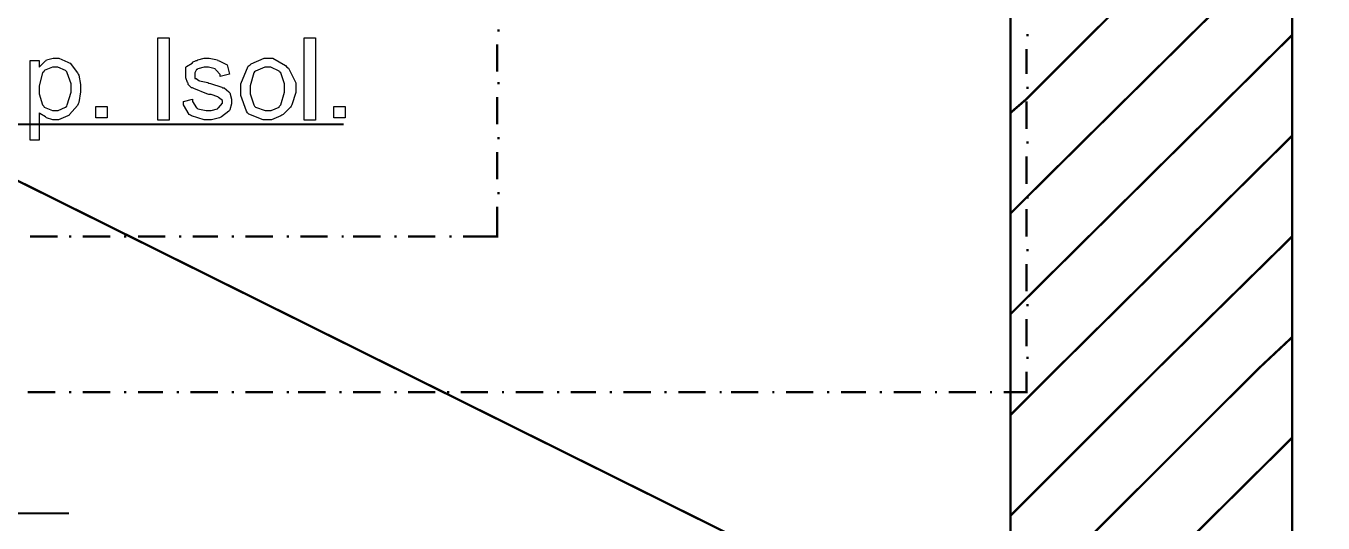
# Model space of a CAD drawing. Header units: metres. Extents: x 3290 to 4536, y 1562 to 1983.
# Drawn here: x 4163.16 to 4178.08, y 1682.71 to 1688.43 of the extents above; entities that cross this region are included whole.
import ezdxf

# ---------------------------------------------------------------- set-up
doc = ezdxf.new("R2010")
doc.units = ezdxf.units.M
for name, color, linetype in [('C00-00-00-BLACK', 7, 'Continuous'), ('C00-7E-FF', 150, 'Continuous'), ('CFF-7E-00', 30, 'Continuous')]:
    doc.layers.add(name, color=color, linetype=linetype)

msp = doc.modelspace()

# ---------------------------------------------------------------- linework, layer by layer
at = {"layer": 'C00-00-00-BLACK', "const_width": 0.0263}
for points in [[(4174.483, 1678.713), (4174.483, 1708.912)], [(4177.723, 1675.501), (4177.723, 1708.78)], [(4174.667, 1687.587), (4177.723, 1690.639)], [(4174.667, 1686.454), (4177.723, 1689.481)], [(4168.582, 1688.377), (4168.609, 1688.377)], [(4174.667, 1685.295), (4177.723, 1688.324)], [(4174.667, 1688.324), (4174.694, 1688.324)], [(4168.582, 1687.901), (4168.582, 1688.217)], [(4174.667, 1688.164), (4174.667, 1687.875)], [(4168.582, 1687.77), (4168.609, 1687.77)], [(4174.667, 1687.718), (4174.694, 1687.718)], [(4168.582, 1687.297), (4168.582, 1687.612)], [(4174.483, 1687.428), (4174.667, 1687.587)], [(4174.667, 1687.56), (4174.667, 1687.244)], [(4168.582, 1687.139), (4168.609, 1687.139)], [(4174.667, 1687.087), (4174.694, 1687.087)], [(4175.01, 1684.478), (4177.723, 1687.165)], [(4168.582, 1686.664), (4168.582, 1686.98)], [(4174.667, 1686.928), (4174.667, 1686.611)], [(4168.582, 1686.506), (4168.609, 1686.506)], [(4168.188, 1686.006), (4168.582, 1686.006), (4168.582, 1686.349)], [(4174.483, 1686.27), (4174.667, 1686.454)], [(4174.667, 1686.454), (4174.694, 1686.454)], [(4174.667, 1686.323), (4174.667, 1686.006)], [(4163.208, 1686.006), (4163.526, 1686.006)], [(4163.657, 1686.006), (4163.683, 1686.006)], [(4163.815, 1686.006), (4164.13, 1686.006)], [(4164.289, 1686.006), (4164.314, 1686.006)], [(4164.448, 1686.006), (4164.763, 1686.006)], [(4164.921, 1686.006), (4164.947, 1686.006)], [(4165.078, 1686.006), (4165.369, 1686.006)], [(4165.527, 1686.006), (4165.553, 1686.006)], [(4165.686, 1686.006), (4166.001, 1686.006)], [(4166.16, 1686.006), (4166.186, 1686.006)], [(4166.318, 1686.006), (4166.633, 1686.006)], [(4166.791, 1686.006), (4166.817, 1686.006)], [(4166.922, 1686.006), (4167.24, 1686.006)], [(4167.397, 1686.006), (4167.423, 1686.006)], [(4167.555, 1686.006), (4167.871, 1686.006)], [(4168.03, 1686.006), (4168.056, 1686.006)], [(4176.169, 1684.478), (4177.723, 1686.006)], [(4174.667, 1685.849), (4174.694, 1685.849)], [(4174.667, 1685.69), (4174.667, 1685.374)], [(4174.483, 1685.111), (4174.667, 1685.295)], [(4174.667, 1685.216), (4174.694, 1685.216)], [(4174.667, 1685.059), (4174.667, 1684.743)], [(4177.328, 1684.478), (4177.723, 1684.848)], [(4174.667, 1684.611), (4174.694, 1684.611)], [(4174.667, 1684.452), (4174.667, 1684.216), (4174.405, 1684.216)], [(4174.483, 1682.794), (4176.169, 1684.478)], [(4174.483, 1681.635), (4177.328, 1684.478)], [(4174.667, 1684.136), (4175.01, 1684.478)], [(4163.499, 1684.216), (4163.182, 1684.216)], [(4163.657, 1684.216), (4163.683, 1684.216)], [(4164.13, 1684.216), (4163.815, 1684.216)], [(4164.289, 1684.216), (4164.314, 1684.216)], [(4164.737, 1684.216), (4164.448, 1684.216)], [(4164.894, 1684.216), (4164.921, 1684.216)], [(4165.369, 1684.216), (4165.052, 1684.216)], [(4165.527, 1684.216), (4165.553, 1684.216)], [(4166.001, 1684.216), (4165.686, 1684.216)], [(4166.16, 1684.216), (4166.186, 1684.216)], [(4166.607, 1684.216), (4166.291, 1684.216)], [(4166.764, 1684.216), (4166.791, 1684.216)], [(4167.24, 1684.216), (4166.922, 1684.216)], [(4167.397, 1684.216), (4167.423, 1684.216)], [(4167.871, 1684.216), (4167.555, 1684.216)], [(4168.004, 1684.216), (4168.03, 1684.216)], [(4168.477, 1684.216), (4168.161, 1684.216)], [(4168.635, 1684.216), (4168.661, 1684.216)], [(4169.11, 1684.216), (4168.792, 1684.216)], [(4169.268, 1684.216), (4169.294, 1684.216)], [(4169.716, 1684.216), (4169.425, 1684.216)], [(4169.874, 1684.216), (4169.9, 1684.216)], [(4170.348, 1684.216), (4170.031, 1684.216)], [(4170.505, 1684.216), (4170.531, 1684.216)], [(4170.98, 1684.216), (4170.664, 1684.216)], [(4171.138, 1684.216), (4171.164, 1684.216)], [(4171.586, 1684.216), (4171.269, 1684.216)], [(4171.745, 1684.216), (4171.77, 1684.216)], [(4172.218, 1684.216), (4171.902, 1684.216)], [(4172.375, 1684.216), (4172.402, 1684.216)], [(4172.823, 1684.216), (4172.535, 1684.216)], [(4172.981, 1684.216), (4173.008, 1684.216)], [(4173.456, 1684.216), (4173.14, 1684.216)], [(4173.615, 1684.216), (4173.64, 1684.216)], [(4174.087, 1684.216), (4173.772, 1684.216)], [(4174.247, 1684.216), (4174.272, 1684.216)], [(4174.483, 1683.952), (4174.667, 1684.136)], [(4174.483, 1680.477), (4177.723, 1683.69)]]:
    msp.add_lwpolyline(points, dxfattribs=at)
at = {"layer": 'C00-7E-FF', "const_width": 0.0263}
for points in [[(4160.813, 1687.297), (4166.817, 1687.297)], [(4193.501, 1671.525), (4161.601, 1687.376)], [(4154.357, 1682.821), (4163.657, 1682.821)]]:
    msp.add_lwpolyline(points, dxfattribs=at)
at = {"layer": 'CFF-7E-00'}
for points in [[(4164.676, 1688.291), (4164.807, 1688.291), (4164.807, 1687.344), (4164.676, 1687.344), (4164.676, 1688.291)], [(4166.359, 1688.291), (4166.49, 1688.291), (4166.49, 1687.344), (4166.359, 1687.344), (4166.359, 1688.291)], [(4163.208, 1687.113), (4163.208, 1688.033), (4163.314, 1688.033), (4163.314, 1687.954), (4163.32, 1687.961), (4163.386, 1688.027), (4163.392, 1688.033), (4163.398, 1688.04), (4163.474, 1688.06), (4163.499, 1688.06), (4163.538, 1688.06), (4163.643, 1688.013), (4163.657, 1688.006), (4163.67, 1688.001), (4163.755, 1687.888), (4163.762, 1687.875), (4163.768, 1687.862), (4163.789, 1687.754), (4163.789, 1687.718), (4163.789, 1687.672), (4163.768, 1687.547), (4163.762, 1687.533), (4163.755, 1687.514), (4163.663, 1687.409), (4163.657, 1687.402), (4163.643, 1687.396), (4163.535, 1687.349), (4163.499, 1687.349), (4163.472, 1687.349), (4163.398, 1687.37), (4163.392, 1687.376), (4163.386, 1687.383), (4163.32, 1687.422), (4163.314, 1687.428), (4163.314, 1687.113), (4163.208, 1687.113)], [(4164.973, 1687.56), (4165.078, 1687.587), (4165.078, 1687.561), (4165.124, 1687.488), (4165.131, 1687.481), (4165.137, 1687.475), (4165.232, 1687.455), (4165.265, 1687.455), (4165.29, 1687.455), (4165.363, 1687.475), (4165.369, 1687.481), (4165.376, 1687.488), (4165.422, 1687.542), (4165.422, 1687.56), (4165.422, 1687.573), (4165.376, 1687.606), (4165.369, 1687.612), (4165.369, 1687.612), (4165.29, 1687.639), (4165.265, 1687.639), (4165.243, 1687.646), (4165.091, 1687.711), (4165.078, 1687.718), (4165.065, 1687.718), (4165.026, 1687.757), (4165.026, 1687.77), (4165.019, 1687.777), (4165, 1687.831), (4165, 1687.849), (4165, 1687.876), (4165, 1687.935), (4165, 1687.954), (4165.006, 1687.961), (4165.071, 1688.001), (4165.078, 1688.006), (4165.078, 1688.013), (4165.117, 1688.033), (4165.131, 1688.033), (4165.137, 1688.04), (4165.212, 1688.06), (4165.238, 1688.06), (4165.27, 1688.06), (4165.363, 1688.04), (4165.369, 1688.033), (4165.383, 1688.027), (4165.468, 1687.987), (4165.475, 1687.98), (4165.475, 1687.98), (4165.501, 1687.875), (4165.501, 1687.875), (4165.396, 1687.849), (4165.396, 1687.869), (4165.349, 1687.922), (4165.343, 1687.928), (4165.336, 1687.935), (4165.261, 1687.954), (4165.238, 1687.954), (4165.21, 1687.954), (4165.137, 1687.935), (4165.131, 1687.928), (4165.124, 1687.928), (4165.105, 1687.888), (4165.105, 1687.875), (4165.105, 1687.862), (4165.105, 1687.833), (4165.105, 1687.823), (4165.118, 1687.823), (4165.15, 1687.803), (4165.157, 1687.796), (4165.157, 1687.796), (4165.251, 1687.777), (4165.265, 1687.77), (4165.284, 1687.765), (4165.415, 1687.724), (4165.422, 1687.718), (4165.442, 1687.718), (4165.494, 1687.672), (4165.501, 1687.665), (4165.506, 1687.659), (4165.527, 1687.585), (4165.527, 1687.56), (4165.527, 1687.534), (4165.506, 1687.462), (4165.501, 1687.455), (4165.494, 1687.449), (4165.409, 1687.383), (4165.396, 1687.376), (4165.389, 1687.37), (4165.295, 1687.349), (4165.265, 1687.349), (4165.211, 1687.349), (4165.065, 1687.396), (4165.052, 1687.402), (4165.038, 1687.409), (4164.973, 1687.522), (4164.973, 1687.56)], [(4165.632, 1687.691), (4165.632, 1687.764), (4165.718, 1687.967), (4165.738, 1687.98), (4165.75, 1687.994), (4165.899, 1688.06), (4165.948, 1688.06), (4166.001, 1688.06), (4166.146, 1687.974), (4166.16, 1687.954), (4166.179, 1687.942), (4166.264, 1687.774), (4166.264, 1687.718), (4166.264, 1687.665), (4166.219, 1687.521), (4166.212, 1687.507), (4166.205, 1687.494), (4166.119, 1687.409), (4166.105, 1687.402), (4166.092, 1687.396), (4165.984, 1687.349), (4165.948, 1687.349), (4165.888, 1687.349), (4165.724, 1687.415), (4165.711, 1687.428), (4165.697, 1687.447), (4165.632, 1687.63), (4165.632, 1687.691)], [(4163.314, 1687.691), (4163.314, 1687.646), (4163.352, 1687.521), (4163.366, 1687.507), (4163.372, 1687.494), (4163.467, 1687.455), (4163.499, 1687.455), (4163.532, 1687.455), (4163.617, 1687.494), (4163.631, 1687.507), (4163.637, 1687.521), (4163.683, 1687.668), (4163.683, 1687.718), (4163.683, 1687.764), (4163.637, 1687.888), (4163.631, 1687.901), (4163.617, 1687.915), (4163.529, 1687.954), (4163.499, 1687.954), (4163.466, 1687.954), (4163.372, 1687.915), (4163.366, 1687.901), (4163.352, 1687.888), (4163.314, 1687.741), (4163.314, 1687.691)], [(4165.738, 1687.691), (4165.738, 1687.646), (4165.783, 1687.521), (4165.79, 1687.507), (4165.802, 1687.494), (4165.911, 1687.455), (4165.948, 1687.455), (4165.981, 1687.455), (4166.073, 1687.494), (4166.079, 1687.507), (4166.092, 1687.521), (4166.134, 1687.668), (4166.134, 1687.718), (4166.134, 1687.764), (4166.092, 1687.888), (4166.079, 1687.901), (4166.073, 1687.908), (4165.979, 1687.954), (4165.948, 1687.954), (4165.908, 1687.954), (4165.802, 1687.908), (4165.79, 1687.901), (4165.783, 1687.888), (4165.738, 1687.741), (4165.738, 1687.691)], [(4163.966, 1687.503), (4164.097, 1687.503), (4164.097, 1687.371), (4163.966, 1687.371), (4163.966, 1687.503)], [(4166.701, 1687.503), (4166.832, 1687.503), (4166.832, 1687.371), (4166.701, 1687.371), (4166.701, 1687.503)]]:
    msp.add_lwpolyline(points, close=True, dxfattribs=at)

doc.saveas('drawing.dxf')
